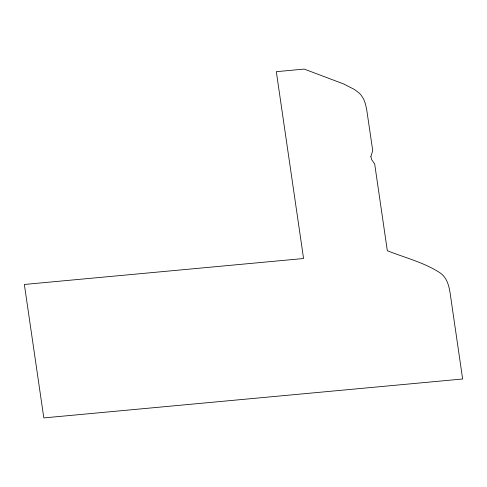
<?xml version="1.0" encoding="UTF-8"?>
<svg xmlns="http://www.w3.org/2000/svg" width="487" height="487" viewBox="0 0 487 487"><rect width="100%" height="100%" fill="white"/><g stroke="black" fill="none" stroke-linecap="round" stroke-linejoin="round"><path stroke-width="0.73" d="M370.863 156.552L371.654 159.645L374.68 163.991L387.335 250.732C405.007 257.757 424.037 262.383 440.096 272.884C448.57 278.692 449.647 289.619 450.968 298.927L462.65 378.996L43.818 417.913L24.35 284.457L303.571 258.518L276.318 71.68L304.235 69.087L343.591 83.934L354.39 89.444L359.181 93.072L360.995 94.977L363.698 99.165L365.493 104.084L366.754 110.025L372.738 150.647L370.863 156.552"/></g></svg>
